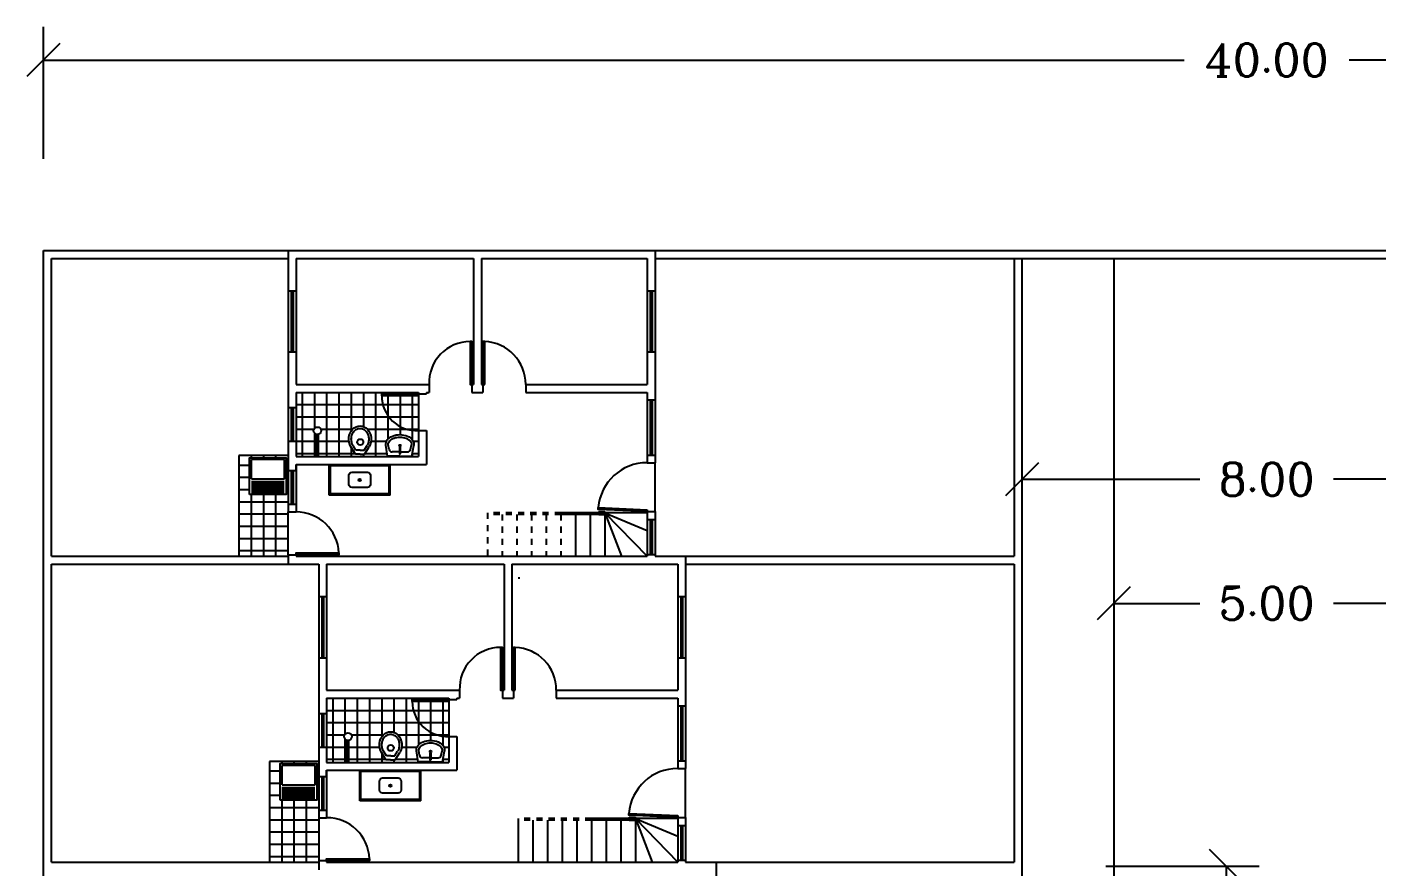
# Model space of a CAD drawing. Extents: x -79 to 141, y 7 to 81.
# Drawn here: x 12.8 to 34.86, y 46.11 to 59.82 of the extents above; entities that cross this region are included whole.
import ezdxf

# ---------------------------------------------------------------- set-up
doc = ezdxf.new("R2010")
doc.units = 0
doc.header["$LTSCALE"] = 10
doc.header["$MEASUREMENT"] = 0
doc.linetypes.add('DASHED2', pattern=[0.375, 0.25, -0.125])
doc.layers.get('0').update_dxf_attribs({"linetype": 'CONTINUOUS'})
doc.layers.get('DEFPOINTS').update_dxf_attribs({"linetype": 'CONTINUOUS'})
for name, color, linetype in [('COTAS', 244, 'CONTINUOUS'), ('EQUIPAMENTOS', 1, 'CONTINUOUS'), ('ESCADA', 5, 'CONTINUOUS'), ('JANELA', 5, 'CONTINUOUS'), ('MADEIRAMENTODETELHADO', 244, 'CONTINUOUS'), ('PAREDE', 7, 'CONTINUOUS'), ('PAREDES', 7, 'CONTINUOUS'), ('PISO', 30, 'CONTINUOUS'), ('PORTA', 1, 'CONTINUOUS'), ('TERRENOEMCORTE', 244, 'CONTINUOUS')]:
    doc.layers.add(name, color=color, linetype=linetype)
doc.styles.get("Standard").update_dxf_attribs({"font": 'ROMANC.SHX'})
doc.dimstyles.get("Standard").update_dxf_attribs({"dimscale": 0.6, "dimtxt": 0.18, "dimasz": 0.18, "dimexe": 0.18, "dimexo": 0.25, "dimgap": 0.09, "dimtad": 0, "dimzin": 0, "dimdsep": 46, "dimtxsty": 'Standard', "dimblk1": 'OBLIQUE', "dimblk2": 'OBLIQUE', "dimsah": 1, "dimcen": 0.09, "dimclrd": 30, "dimclre": 30, "dimadec": 0, "dimazin": 0, "dimtfac": 1, "dimtdec": 4, "dimtofl": 0, "dimtmove": 0, "dimatfit": 3, "dimldrblk": 'OBLIQUE', "dimfxl": 1, "dimtolj": 1, "dimtzin": 0, "dimarcsym": 0})

# ---------------------------------------------------------------- blocks, each defined once
blk = doc.blocks.new('_OBLIQUE')
at = {"color": 0, "linetype": 'ByBlock'}
blk.add_line((-0.5, -0.5), (0.5, 0.5), dxfattribs=at)
blk = doc.blocks.new('*D22')
at = {"color": 30, "linetype": 'ByBlock', "ltscale": 0.05}
for p, q in [((13.073, 57.67), (13.073, 59.824)), ((53.073, 57.67), (53.073, 59.824)), ((13.073, 59.284), (31.723, 59.284)), ((53.073, 59.284), (34.423, 59.284))]:
    blk.add_line(p, q, dxfattribs=at)
at = {"layer": 'DEFPOINTS', "color": 0, "linetype": 'ByBlock', "ltscale": 0.05}
for p in [(53.073, 59.284), (13.073, 56.17), (53.073, 56.17)]:
    blk.add_point(p, dxfattribs=at)
at = {"color": 30, "linetype": 'ByBlock', "ltscale": 0.05, "xscale": 0.54, "yscale": 0.54, "zscale": 0.54, "rotation": 180}
blk.add_blockref('_OBLIQUE', (13.073, 59.284), dxfattribs=at)
at = {"color": 30, "linetype": 'ByBlock', "ltscale": 0.05, "xscale": 0.54, "yscale": 0.54, "zscale": 0.54}
blk.add_blockref('_OBLIQUE', (53.073, 59.284), dxfattribs=at)
at = {"color": 0, "linetype": 'ByBlock', "ltscale": 0.05, "insert": (33.073, 59.284), "char_height": 0.54, "attachment_point": 5}
blk.add_mtext('\\A1;40.00', dxfattribs=at)
blk = doc.blocks.new('*D28')
at = {"color": 30, "linetype": 'ByBlock', "ltscale": 0.05}
for p, q in [((29.073, 54.54), (29.073, 51.89)), ((37.073, 54.54), (37.073, 51.89)), ((29.073, 52.43), (31.98, 52.43)), ((37.073, 52.43), (34.166, 52.43))]:
    blk.add_line(p, q, dxfattribs=at)
at = {"layer": 'DEFPOINTS', "color": 0, "linetype": 'ByBlock', "ltscale": 0.05}
for p in [(29.073, 56.04), (37.073, 56.04), (37.073, 52.43)]:
    blk.add_point(p, dxfattribs=at)
at = {"color": 30, "linetype": 'ByBlock', "ltscale": 0.05, "xscale": 0.54, "yscale": 0.54, "zscale": 0.54, "rotation": 180}
blk.add_blockref('_OBLIQUE', (29.073, 52.43), dxfattribs=at)
at = {"color": 30, "linetype": 'ByBlock', "ltscale": 0.05, "xscale": 0.54, "yscale": 0.54, "zscale": 0.54}
blk.add_blockref('_OBLIQUE', (37.073, 52.43), dxfattribs=at)
at = {"color": 0, "linetype": 'ByBlock', "ltscale": 0.05, "insert": (33.073, 52.43), "char_height": 0.54, "attachment_point": 5}
blk.add_mtext('\\A1;8.00', dxfattribs=at)
blk = doc.blocks.new('*D29')
at = {"color": 30, "linetype": 'ByBlock', "ltscale": 0.05}
for p, q in [((30.573, 54.54), (30.573, 49.86)), ((35.573, 54.54), (35.573, 49.86)), ((30.573, 50.4), (31.98, 50.4)), ((35.573, 50.4), (34.166, 50.4))]:
    blk.add_line(p, q, dxfattribs=at)
at = {"layer": 'DEFPOINTS', "color": 0, "linetype": 'ByBlock', "ltscale": 0.05}
for p in [(30.573, 56.04), (35.573, 56.04), (35.573, 50.4)]:
    blk.add_point(p, dxfattribs=at)
at = {"color": 30, "linetype": 'ByBlock', "ltscale": 0.05, "xscale": 0.54, "yscale": 0.54, "zscale": 0.54, "rotation": 180}
blk.add_blockref('_OBLIQUE', (30.573, 50.4), dxfattribs=at)
at = {"color": 30, "linetype": 'ByBlock', "ltscale": 0.05, "xscale": 0.54, "yscale": 0.54, "zscale": 0.54}
blk.add_blockref('_OBLIQUE', (35.573, 50.4), dxfattribs=at)
at = {"color": 0, "linetype": 'ByBlock', "ltscale": 0.05, "insert": (33.073, 50.4), "char_height": 0.54, "attachment_point": 5}
blk.add_mtext('\\A1;5.00', dxfattribs=at)
blk = doc.blocks.new('*D30')
at = {"color": 30, "linetype": 'ByBlock', "ltscale": 0.05}
for p, q in [((30.443, 46.105), (32.95, 46.105)), ((32.41, 46.105), (32.41, 44.698)), ((32.41, 41.105), (32.41, 42.512)), ((30.443, 41.105), (32.95, 41.105))]:
    blk.add_line(p, q, dxfattribs=at)
at = {"layer": 'DEFPOINTS', "color": 0, "linetype": 'ByBlock', "ltscale": 0.05}
for p in [(28.943, 46.105), (28.943, 41.105), (32.41, 41.105)]:
    blk.add_point(p, dxfattribs=at)
at = {"color": 30, "linetype": 'ByBlock', "ltscale": 0.05, "xscale": 0.54, "yscale": 0.54, "zscale": 0.54}
for p, rotation in [((32.41, 46.105), 90), ((32.41, 41.105), 270)]:
    blk.add_blockref('_OBLIQUE', p, dxfattribs=dict(at, rotation=rotation))
at = {"color": 0, "linetype": 'ByBlock', "ltscale": 0.05, "insert": (32.41, 43.605), "char_height": 0.54, "attachment_point": 5, "rotation": 90}
blk.add_mtext('\\A1;5.00', dxfattribs=at)

msp = doc.modelspace()

# ---------------------------------------------------------------- linework, layer by layer
at = {"color": 1, "ltscale": 0.3}
for p, q in [((17.20316, 52.5701), (17.20316, 52.6701)), ((17.70316, 47.5701), (17.70316, 47.6701))]:
    msp.add_line(p, q, dxfattribs=at)
at = {"color": 30, "ltscale": 0.3}
for p, q in [((22.25245, 51.87938), (21.53245, 51.87938)), ((22.15245, 51.85438), (21.53245, 51.85438)), ((21.77245, 51.85438), (21.77245, 51.1701)), ((22.01245, 51.85438), (22.01245, 51.1701)), ((22.25245, 51.87938), (22.25245, 51.1701)), ((22.94316, 51.87938), (22.25245, 51.87938)), ((22.75245, 46.87938), (22.03245, 46.87938)), ((22.65245, 46.85438), (22.03245, 46.85438)), ((22.27245, 46.85438), (22.27245, 46.1701)), ((22.51245, 46.85438), (22.51245, 46.1701)), ((22.75245, 46.87938), (22.75245, 46.1701)), ((23.44316, 46.87938), (22.75245, 46.87938))]:
    msp.add_line(p, q, dxfattribs=at)
at = {"layer": 'COTAS', "color": 1, "ltscale": 0.3}
msp.add_line((20.8593, 50.81299), (20.83747, 50.81299), dxfattribs=at)
at = {"layer": 'EQUIPAMENTOS', "color": 30, "linetype": 'Continuous', "ltscale": 0.3}
for p, q in [((17.53748, 52.8001), (17.53748, 53.16341)), ((17.56748, 52.8001), (17.56748, 53.16341)), ((18.17279, 52.84058), (18.1001, 52.96092)), ((18.17992, 52.90614), (18.13434, 52.9816)), ((18.31766, 52.90614), (18.36325, 52.9816)), ((18.32479, 52.84058), (18.39749, 52.96092)), ((18.70003, 52.80807), (18.67194, 52.98672)), ((18.72328, 52.91775), (18.71145, 52.99293)), ((19.0751, 52.91607), (19.08946, 52.99067)), ((19.09503, 52.80807), (19.12874, 52.98311)), ((17.06819, 52.8161), (16.26819, 52.8161)), ((17.01326, 52.75119), (16.47449, 52.75119)), ((16.47449, 52.43505), (16.47449, 52.75119)), ((17.01326, 52.43505), (17.01326, 52.75119)), ((18.24879, 52.84058), (18.17279, 52.84058)), ((18.2505, 52.90614), (18.17992, 52.90614)), ((18.24879, 52.84058), (18.32479, 52.84058)), ((18.2505, 52.90614), (18.31766, 52.90614)), ((18.89753, 52.80807), (18.70003, 52.80807)), ((18.89227, 52.87552), (18.77267, 52.87552)), ((18.89753, 52.80807), (19.09503, 52.80807)), ((18.91322, 52.87552), (19.026, 52.87552)), ((17.74442, 52.1701), (17.74442, 52.6701)), ((18.72442, 52.6501), (17.76442, 52.6501)), ((17.76442, 52.1901), (17.76442, 52.6501)), ((18.72442, 52.1901), (18.72442, 52.6501)), ((18.74442, 52.1701), (18.74442, 52.6701)), ((16.4721, 52.39072), (17.01087, 52.39072)), ((16.4721, 52.36072), (17.01087, 52.36072)), ((16.4721, 52.33072), (17.01087, 52.33072)), ((16.4721, 52.30072), (17.01087, 52.30072)), ((16.47449, 52.43505), (17.01326, 52.43505)), ((16.4721, 52.27072), (17.01087, 52.27072)), ((16.4721, 52.24072), (17.01087, 52.24072)), ((16.4721, 52.21072), (17.01087, 52.21072)), ((18.74442, 52.1701), (17.74442, 52.1701)), ((18.72442, 52.1901), (17.76442, 52.1901)), ((22.25245, 51.87938), (22.52444, 51.1701)), ((22.25245, 51.87938), (22.94316, 51.1701)), ((22.25245, 51.87938), (22.94316, 51.59327)), ((18.03748, 47.8001), (18.03748, 48.16341)), ((18.06748, 47.8001), (18.06748, 48.16341)), ((18.67279, 47.84058), (18.6001, 47.96092)), ((18.67992, 47.90614), (18.63434, 47.9816)), ((18.7505, 47.90614), (18.67992, 47.90614)), ((18.7505, 47.90614), (18.81766, 47.90614)), ((18.81766, 47.90614), (18.86325, 47.9816)), ((18.82479, 47.84058), (18.89749, 47.96092)), ((19.20003, 47.80807), (19.17194, 47.98672)), ((19.22328, 47.91775), (19.21145, 47.99293)), ((19.39227, 47.87552), (19.27267, 47.87552)), ((19.41322, 47.87552), (19.526, 47.87552)), ((19.5751, 47.91607), (19.58946, 47.99067)), ((19.59503, 47.80807), (19.62874, 47.98311)), ((17.56819, 47.8161), (16.76819, 47.8161)), ((17.51326, 47.75119), (16.97449, 47.75119)), ((16.97449, 47.43505), (16.97449, 47.75119)), ((17.51326, 47.43505), (17.51326, 47.75119)), ((18.24442, 47.1701), (18.24442, 47.6701)), ((19.22442, 47.6501), (18.26442, 47.6501)), ((18.26442, 47.1901), (18.26442, 47.6501)), ((18.74879, 47.84058), (18.67279, 47.84058)), ((18.74879, 47.84058), (18.82479, 47.84058)), ((19.39753, 47.80807), (19.20003, 47.80807)), ((19.22442, 47.1901), (19.22442, 47.6501)), ((19.24442, 47.1701), (19.24442, 47.6701)), ((19.39753, 47.80807), (19.59503, 47.80807)), ((16.97449, 47.43505), (17.51326, 47.43505)), ((16.9721, 47.39072), (17.51087, 47.39072)), ((16.9721, 47.36072), (17.51087, 47.36072)), ((16.9721, 47.33072), (17.51087, 47.33072)), ((16.9721, 47.30072), (17.51087, 47.30072)), ((16.9721, 47.27072), (17.51087, 47.27072)), ((16.9721, 47.24072), (17.51087, 47.24072)), ((16.9721, 47.21072), (17.51087, 47.21072)), ((19.24442, 47.1701), (18.24442, 47.1701)), ((19.22442, 47.1901), (18.26442, 47.1901)), ((22.75245, 46.87938), (23.02444, 46.1701)), ((22.75245, 46.87938), (23.44316, 46.1701)), ((22.75245, 46.87938), (23.44316, 46.59327))]:
    msp.add_line(p, q, dxfattribs=at)
for points in [[(18.91322, 52.84219), (18.91322, 52.94547), (18.89227, 52.94547), (18.89227, 52.84219)], [(16.44268, 52.18161), (16.44268, 52.78161), (17.04268, 52.78161), (17.04268, 52.18161)], [(19.41322, 47.84219), (19.41322, 47.94547), (19.39227, 47.94547), (19.39227, 47.84219)], [(16.94268, 47.18161), (16.94268, 47.78161), (17.54268, 47.78161), (17.54268, 47.18161)]]:
    msp.add_lwpolyline(points, close=True, dxfattribs=at)
for points in [[(18.37073, 52.29549), (18.1181, 52.29549, -0.41421356), (18.0681, 52.34549), (18.0681, 52.49471, -0.41421356), (18.1181, 52.54471), (18.37073, 52.54471, -0.41421356), (18.42073, 52.49471), (18.42073, 52.34549, -0.41421356)], [(18.87073, 47.29549), (18.6181, 47.29549, -0.41421356), (18.5681, 47.34549), (18.5681, 47.49471, -0.41421356), (18.6181, 47.54471), (18.87073, 47.54471, -0.41421356), (18.92073, 47.49471), (18.92073, 47.34549, -0.41421356)]]:
    msp.add_lwpolyline(points, format="xyb", close=True, dxfattribs=at)
for centre, radius in [((17.55228, 53.22104), 0.06192), ((18.25216, 53.03577), 0.05), ((18.90274, 52.97945), 0.01491), ((18.24455, 52.4183), 0.01926), ((18.05228, 48.22104), 0.06192), ((18.75216, 48.03577), 0.05), ((19.40274, 47.97945), 0.01491), ((18.74455, 47.4183), 0.01926)]:
    msp.add_circle(centre, radius, dxfattribs=at)
for centre, radius, start, end in [((18.77267, 52.92552), 0.05, 188.938415, 270), ((19.026, 52.92552), 0.05, 270, 349.099726), ((22.94316, 51.89952), 0.80058, 90, 175.258652), ((19.27267, 47.92552), 0.05, 188.938415, 270), ((19.526, 47.92552), 0.05, 270, 349.099726), ((23.44316, 46.89952), 0.80058, 90, 175.258652)]:
    msp.add_arc(centre, radius, start, end, dxfattribs=at)
at = {"layer": 'EQUIPAMENTOS', "color": 30, "linetype": 'Continuous', "ltscale": 0.3, "extrusion": (0, 0, -1)}
for centre, major_axis, ratio, start_param, end_param in [((18.24879, 53.08558), (0, 0.215), 0.84883721, -2.18928075, 2.18928075), ((18.90066, 53.00306), (0.23, 0), 0.67391304, 3.03599201, 6.41224252), ((18.74879, 48.08558), (0, 0.215), 0.84883721, -2.18928075, 2.18928075), ((19.40066, 48.00306), (0.23, 0), 0.67391304, 3.03599201, 6.41224252)]:
    msp.add_ellipse(centre, major_axis=major_axis, ratio=ratio, start_param=start_param, end_param=end_param, dxfattribs=at)
at = {"layer": 'EQUIPAMENTOS', "color": 30, "linetype": 'Continuous', "ltscale": 0.3}
for points, knots in [([(18.13434, 52.9816), (18.1251, 52.9969), (18.11723, 53.01527), (18.10729, 53.056), (18.10526, 53.07839), (18.10836, 53.12257), (18.11348, 53.14428), (18.12904, 53.18253), (18.13941, 53.19909), (18.16206, 53.22551), (18.17739, 53.23854), (18.21148, 53.25593), (18.23009, 53.26058), (18.2675, 53.26058), (18.2861, 53.25593), (18.32019, 53.23854), (18.33552, 53.22551), (18.35817, 53.19909), (18.36855, 53.18253), (18.3841, 53.14428), (18.38922, 53.12257), (18.39232, 53.07839), (18.3903, 53.056), (18.38035, 53.01527), (18.37249, 52.9969), (18.36325, 52.9816)], [-2.18928075, -2.18928075, -2.18928075, -2.18928075, -1.82440063, -1.82440063, -1.4595205, -1.4595205, -1.09464038, -1.09464038, -0.72976025, -0.72976025, -0.36488013, -0.36488013, 0, 0, 0.36488013, 0.36488013, 0.72976025, 0.72976025, 1.09464038, 1.09464038, 1.4595205, 1.4595205, 1.82440063, 1.82440063, 2.18928075, 2.18928075, 2.18928075, 2.18928075]), ([(18.71145, 52.99293), (18.70998, 53.00229), (18.71045, 53.01185), (18.71642, 53.03209), (18.72203, 53.04274), (18.73947, 53.06373), (18.75141, 53.07399), (18.77928, 53.09144), (18.79528, 53.09852), (18.83604, 53.11258), (18.86913, 53.11824), (18.93567, 53.11786), (18.96861, 53.11182), (19.00897, 53.09728), (19.02462, 53.09009), (19.05196, 53.07238), (19.06369, 53.06193), (19.08052, 53.04075), (19.08578, 53.03006), (19.09112, 53.00973), (19.09128, 53.00012), (19.08946, 52.99067)], [3.03599201, 3.03599201, 3.03599201, 3.03599201, 3.31734622, 3.31734622, 3.59870043, 3.59870043, 3.88005464, 3.88005464, 4.16140885, 4.16140885, 4.72411727, 4.72411727, 5.28682568, 5.28682568, 5.56817989, 5.56817989, 5.8495341, 5.8495341, 6.13088831, 6.13088831, 6.41224252, 6.41224252, 6.41224252, 6.41224252]), ([(18.63434, 47.9816), (18.6251, 47.9969), (18.61723, 48.01527), (18.60729, 48.056), (18.60526, 48.07839), (18.60836, 48.12257), (18.61348, 48.14428), (18.62904, 48.18253), (18.63941, 48.19909), (18.66206, 48.22551), (18.67739, 48.23854), (18.71148, 48.25593), (18.73009, 48.26058), (18.7675, 48.26058), (18.7861, 48.25593), (18.82019, 48.23854), (18.83552, 48.22551), (18.85817, 48.19909), (18.86855, 48.18253), (18.8841, 48.14428), (18.88922, 48.12257), (18.89232, 48.07839), (18.8903, 48.056), (18.88035, 48.01527), (18.87249, 47.9969), (18.86325, 47.9816)], [-2.18928075, -2.18928075, -2.18928075, -2.18928075, -1.82440063, -1.82440063, -1.4595205, -1.4595205, -1.09464038, -1.09464038, -0.72976025, -0.72976025, -0.36488013, -0.36488013, 0, 0, 0.36488013, 0.36488013, 0.72976025, 0.72976025, 1.09464038, 1.09464038, 1.4595205, 1.4595205, 1.82440063, 1.82440063, 2.18928075, 2.18928075, 2.18928075, 2.18928075]), ([(19.21145, 47.99293), (19.20998, 48.00229), (19.21045, 48.01185), (19.21642, 48.03209), (19.22203, 48.04274), (19.23947, 48.06373), (19.25141, 48.07399), (19.27928, 48.09144), (19.29528, 48.09852), (19.33604, 48.11258), (19.36913, 48.11824), (19.43567, 48.11786), (19.46861, 48.11182), (19.50897, 48.09728), (19.52462, 48.09009), (19.55196, 48.07238), (19.56369, 48.06193), (19.58052, 48.04075), (19.58578, 48.03006), (19.59112, 48.00973), (19.59128, 48.00012), (19.58946, 47.99067)], [3.03599201, 3.03599201, 3.03599201, 3.03599201, 3.31734622, 3.31734622, 3.59870043, 3.59870043, 3.88005464, 3.88005464, 4.16140885, 4.16140885, 4.72411727, 4.72411727, 5.28682568, 5.28682568, 5.56817989, 5.56817989, 5.8495341, 5.8495341, 6.13088831, 6.13088831, 6.41224252, 6.41224252, 6.41224252, 6.41224252])]:
    msp.add_open_spline(points, degree=3, knots=knots, dxfattribs=at)
at = {"layer": 'ESCADA', "color": 30, "linetype": 'DASHED2', "ltscale": 0.02}
for p, q in [((21.53245, 51.87938), (20.33245, 51.87938)), ((20.33245, 51.87938), (20.33245, 51.1701)), ((21.53245, 51.85438), (20.33245, 51.85438)), ((20.57245, 51.85438), (20.57245, 51.1701)), ((20.81245, 51.85438), (20.81245, 51.1701)), ((21.05245, 51.85438), (21.05245, 51.1701)), ((21.29245, 51.85438), (21.29245, 51.1701)), ((21.53245, 51.85438), (21.53245, 51.1701)), ((22.03245, 46.87938), (20.83245, 46.87938)), ((22.03245, 46.85438), (20.83245, 46.85438))]:
    msp.add_line(p, q, dxfattribs=at)
at = {"layer": 'ESCADA', "color": 30, "linetype": 'Continuous', "ltscale": 0.02}
for p, q in [((20.83245, 46.87938), (20.83245, 46.1701)), ((21.07245, 46.85438), (21.07245, 46.1701)), ((21.31245, 46.85438), (21.31245, 46.1701)), ((21.55245, 46.85438), (21.55245, 46.1701)), ((21.79245, 46.85438), (21.79245, 46.1701)), ((22.03245, 46.85438), (22.03245, 46.1701))]:
    msp.add_line(p, q, dxfattribs=at)
at = {"layer": 'JANELA', "color": 30, "linetype": 'Continuous', "ltscale": 0.3}
for p, q in [((17.07316, 55.5101), (17.07316, 54.5101)), ((17.12316, 55.5101), (17.12316, 54.5101)), ((17.15316, 55.5101), (17.15316, 54.5101)), ((17.20316, 55.5101), (17.20316, 54.5101)), ((22.94316, 55.5101), (22.94316, 54.5101)), ((22.99316, 55.5101), (22.99316, 54.5101)), ((23.02316, 55.5101), (23.02316, 54.5101)), ((23.07316, 55.5101), (23.07316, 54.5101)), ((22.94451, 53.7251), (22.94316, 52.8251)), ((22.99451, 53.72503), (22.99316, 52.82503)), ((23.02316, 53.7251), (23.02316, 52.8251)), ((23.07316, 53.7251), (23.07316, 52.8251)), ((17.07316, 53.6001), (17.07316, 53.0501)), ((17.12316, 53.6001), (17.12316, 53.0501)), ((17.15316, 53.6001), (17.15316, 53.0501)), ((17.20316, 53.6001), (17.20316, 53.0501)), ((17.07316, 52.5701), (17.07316, 52.0201)), ((17.12316, 52.5701), (17.12316, 52.0201)), ((17.15316, 52.5701), (17.15316, 52.0201)), ((17.20316, 52.5701), (17.20316, 52.0201)), ((17.57316, 50.5101), (17.57316, 49.5101)), ((17.62316, 50.5101), (17.62316, 49.5101)), ((17.65316, 50.5101), (17.65316, 49.5101)), ((17.70316, 50.5101), (17.70316, 49.5101)), ((23.44316, 50.5101), (23.44316, 49.5101)), ((23.49316, 50.5101), (23.49316, 49.5101)), ((23.52316, 50.5101), (23.52316, 49.5101)), ((23.57316, 50.5101), (23.57316, 49.5101)), ((17.57316, 48.6001), (17.57316, 48.0501)), ((17.62316, 48.6001), (17.62316, 48.0501)), ((17.65316, 48.6001), (17.65316, 48.0501)), ((17.70316, 48.6001), (17.70316, 48.0501)), ((23.44451, 48.7251), (23.44316, 47.8251)), ((23.49451, 48.72503), (23.49316, 47.82503)), ((23.52316, 48.7251), (23.52316, 47.8251)), ((23.57316, 48.7251), (23.57316, 47.8251)), ((17.57316, 47.5701), (17.57316, 47.0201)), ((17.62316, 47.5701), (17.62316, 47.0201)), ((17.65316, 47.5701), (17.65316, 47.0201)), ((17.70316, 47.5701), (17.70316, 47.0201))]:
    msp.add_line(p, q, dxfattribs=at)
at = {"layer": 'JANELA', "color": 1, "linetype": 'Continuous', "ltscale": 0.3}
for p, q in [((22.94316, 51.7701), (22.94316, 51.2001)), ((22.99316, 51.7701), (22.99316, 51.2001)), ((23.02316, 51.7701), (23.02316, 51.2001)), ((23.07316, 51.7701), (23.07316, 51.2001)), ((23.44316, 46.7701), (23.44316, 46.2001)), ((23.49316, 46.7701), (23.49316, 46.2001)), ((23.52316, 46.7701), (23.52316, 46.2001)), ((23.57316, 46.7701), (23.57316, 46.2001))]:
    msp.add_line(p, q, dxfattribs=at)
at = {"layer": 'MADEIRAMENTODETELHADO', "color": 30, "linetype": 'Continuous', "ltscale": 0.3}
for p, q in [((22.15245, 51.90438), (22.25245, 51.90438)), ((22.15245, 51.90438), (22.15245, 51.87938)), ((22.15245, 51.85438), (22.25245, 51.85438)), ((22.25245, 51.87938), (22.25245, 51.90438)), ((22.65245, 46.90438), (22.75245, 46.90438)), ((22.65245, 46.90438), (22.65245, 46.87938)), ((22.65245, 46.85438), (22.75245, 46.85438)), ((22.75245, 46.87938), (22.75245, 46.90438))]:
    msp.add_line(p, q, dxfattribs=at)
at = {"layer": 'MADEIRAMENTODETELHADO', "color": 30, "linetype": 'DASHED2', "ltscale": 0.05}
for p, q in [((22.15245, 51.87938), (22.15245, 51.85438)), ((22.65245, 46.87938), (22.65245, 46.85438))]:
    msp.add_line(p, q, dxfattribs=at)
at = {"layer": 'PAREDE', "color": 5, "linetype": 'Continuous', "ltscale": 0.3}
for p, q in [((17.19819, 51.2111), (17.19819, 51.1861)), ((17.69819, 46.2111), (17.69819, 46.1861))]:
    msp.add_line(p, q, dxfattribs=at)
at = {"layer": 'PAREDES', "color": 1, "linetype": 'Continuous', "ltscale": 0.3}
for p, q in [((17.07316, 56.1701), (17.07316, 55.5101)), ((17.07316, 56.1701), (23.07316, 56.1701)), ((17.20316, 56.0401), (20.10316, 56.0401)), ((17.20316, 56.0401), (17.20316, 55.5101)), ((20.10316, 56.0401), (20.10316, 53.9801)), ((20.23316, 56.0401), (20.23316, 53.9801)), ((20.23316, 56.0401), (22.94316, 56.0401)), ((22.94316, 56.0401), (22.94316, 55.5101)), ((23.07316, 56.1701), (23.07316, 55.5101)), ((17.07316, 55.5101), (17.20316, 55.5101)), ((22.94316, 55.5101), (23.07316, 55.5101)), ((17.07316, 54.5101), (17.20316, 54.5101)), ((17.07316, 54.5101), (17.07316, 53.6001)), ((17.20316, 54.5101), (17.20316, 53.9801)), ((22.94316, 54.5101), (23.07316, 54.5101)), ((22.94316, 54.5101), (22.94316, 53.9801)), ((23.07316, 54.5101), (23.07316, 53.7251)), ((17.20316, 53.9801), (19.37816, 53.9801)), ((17.20316, 53.8501), (19.20316, 53.8501)), ((17.20316, 53.8501), (17.20316, 53.6001)), ((19.20316, 53.8501), (19.20316, 53.8251)), ((19.20316, 53.8251), (19.33316, 53.8251)), ((19.33316, 53.8501), (19.33316, 53.8251)), ((19.33316, 53.8501), (19.37816, 53.8501)), ((19.37816, 53.9801), (19.37816, 53.8501)), ((20.07816, 53.9801), (20.10316, 53.9801)), ((20.07816, 53.9801), (20.07816, 53.8501)), ((20.07816, 53.8501), (20.25816, 53.8501)), ((20.23316, 53.9801), (20.25816, 53.9801)), ((20.25816, 53.9801), (20.25816, 53.8501)), ((20.95816, 53.9801), (20.95816, 53.8501)), ((20.95816, 53.9801), (22.94316, 53.9801)), ((20.95816, 53.8501), (22.94316, 53.8501)), ((22.94316, 53.8501), (22.94316, 53.7251)), ((22.94451, 53.7251), (23.07316, 53.7251)), ((17.07316, 53.6001), (17.20316, 53.6001)), ((19.20316, 53.2251), (19.20316, 52.8001)), ((19.20316, 53.2251), (19.33316, 53.2251)), ((19.33316, 53.2251), (19.33316, 52.6701)), ((17.07316, 53.0501), (17.20316, 53.0501)), ((17.07316, 53.0501), (17.07316, 52.5701)), ((17.20316, 53.0501), (17.20316, 52.8001)), ((17.20316, 52.8001), (19.20316, 52.8001)), ((22.94316, 52.8251), (23.07316, 52.8251)), ((22.94316, 52.8251), (22.94316, 52.7001)), ((23.07316, 52.8251), (23.07316, 52.7001)), ((17.07316, 52.5701), (17.20316, 52.5701)), ((17.20316, 52.6701), (19.33316, 52.6701)), ((17.20316, 52.6701), (17.20316, 52.5701)), ((22.94316, 52.7001), (23.07316, 52.7001)), ((17.07316, 52.0201), (17.20316, 52.0201)), ((17.07316, 52.0201), (17.07316, 51.8951)), ((17.07316, 51.8951), (17.20316, 51.8951)), ((17.20316, 52.0201), (17.20316, 51.8951)), ((22.94316, 51.9001), (23.07316, 51.9001)), ((22.94316, 51.9001), (22.94316, 51.7701)), ((23.07316, 51.9001), (23.07316, 51.7701)), ((22.94316, 51.7701), (23.07316, 51.7701)), ((17.07316, 51.1951), (17.20316, 51.1951)), ((17.07316, 51.1951), (17.07316, 51.0401)), ((17.20316, 51.1951), (17.20316, 51.1701)), ((22.94316, 51.2501), (22.94316, 51.1701)), ((22.94316, 51.2001), (23.07316, 51.2001)), ((23.07316, 51.2501), (23.07316, 51.1701)), ((17.07316, 51.0401), (17.57316, 51.0401)), ((17.20316, 51.1701), (22.94316, 51.1701)), ((17.57316, 51.0401), (17.57316, 50.5101)), ((17.70316, 51.0401), (17.70316, 50.5101)), ((17.70316, 51.0401), (20.60316, 51.0401)), ((20.60316, 51.0401), (20.60316, 48.9801)), ((20.73316, 51.0401), (20.73316, 48.9801)), ((20.73316, 51.0401), (23.44316, 51.0401)), ((20.73316, 51.0401), (23.07316, 51.0401)), ((23.07316, 51.1701), (23.57316, 51.1701)), ((23.44316, 51.0401), (23.44316, 50.5101)), ((23.57316, 51.1701), (23.57316, 50.5101)), ((17.57316, 50.5101), (17.70316, 50.5101)), ((23.44316, 50.5101), (23.57316, 50.5101)), ((17.57316, 49.5101), (17.70316, 49.5101)), ((17.57316, 49.5101), (17.57316, 48.6001)), ((17.70316, 49.5101), (17.70316, 48.9801)), ((23.44316, 49.5101), (23.57316, 49.5101)), ((23.44316, 49.5101), (23.44316, 48.9801)), ((23.57316, 49.5101), (23.57316, 48.7251)), ((17.70316, 48.9801), (19.87816, 48.9801)), ((19.87816, 48.9801), (19.87816, 48.8501)), ((20.57816, 48.9801), (20.60316, 48.9801)), ((20.57816, 48.9801), (20.57816, 48.8501)), ((20.73316, 48.9801), (20.75816, 48.9801)), ((20.75816, 48.9801), (20.75816, 48.8501)), ((21.45816, 48.9801), (21.45816, 48.8501)), ((21.45816, 48.9801), (23.44316, 48.9801)), ((17.70316, 48.8501), (19.70316, 48.8501)), ((17.70316, 48.8501), (17.70316, 48.6001)), ((19.70316, 48.8501), (19.70316, 48.8251)), ((19.70316, 48.8251), (19.83316, 48.8251)), ((19.83316, 48.8501), (19.83316, 48.8251)), ((19.83316, 48.8501), (19.87816, 48.8501)), ((20.57816, 48.8501), (20.75816, 48.8501)), ((21.45816, 48.8501), (23.44316, 48.8501)), ((23.44316, 48.8501), (23.44316, 48.7251)), ((17.57316, 48.6001), (17.70316, 48.6001)), ((23.44451, 48.7251), (23.57316, 48.7251)), ((19.70316, 48.2251), (19.70316, 47.8001)), ((19.70316, 48.2251), (19.83316, 48.2251)), ((19.83316, 48.2251), (19.83316, 47.6701)), ((17.57316, 48.0501), (17.70316, 48.0501)), ((17.57316, 48.0501), (17.57316, 47.5701)), ((17.70316, 48.0501), (17.70316, 47.8001)), ((17.70316, 47.8001), (19.70316, 47.8001)), ((17.70316, 47.6701), (19.83316, 47.6701)), ((17.70316, 47.6701), (17.70316, 47.5701)), ((23.44316, 47.8251), (23.57316, 47.8251)), ((23.44316, 47.8251), (23.44316, 47.7001)), ((23.44316, 47.7001), (23.57316, 47.7001)), ((23.57316, 47.8251), (23.57316, 47.7001)), ((17.57316, 47.5701), (17.70316, 47.5701)), ((17.57316, 47.0201), (17.70316, 47.0201)), ((17.57316, 47.0201), (17.57316, 46.8951)), ((17.70316, 47.0201), (17.70316, 46.8951)), ((17.57316, 46.8951), (17.70316, 46.8951)), ((23.44316, 46.9001), (23.57316, 46.9001)), ((23.44316, 46.9001), (23.44316, 46.7701)), ((23.44316, 46.7701), (23.57316, 46.7701)), ((23.57316, 46.9001), (23.57316, 46.7701)), ((17.57316, 46.1951), (17.70316, 46.1951)), ((17.57316, 46.1951), (17.57316, 46.0401)), ((17.70316, 46.1951), (17.70316, 46.1701)), ((17.70316, 46.1701), (23.44316, 46.1701)), ((18.07316, 46.1701), (23.44316, 46.1701)), ((23.44316, 46.2501), (23.44316, 46.1701)), ((23.44316, 46.2001), (23.57316, 46.2001)), ((23.57316, 46.2501), (23.57316, 46.1701)), ((23.57316, 46.1701), (24.07316, 46.1701)), ((24.07316, 46.1701), (24.07316, 45.5101))]:
    msp.add_line(p, q, dxfattribs=at)
at = {"layer": 'PISO', "color": 244, "linetype": 'Continuous', "ltscale": 0.05}
for p, q in [((13.07316, 16.3001), (13.07316, 56.1701)), ((13.07316, 56.1701), (53.07316, 56.1701)), ((13.20316, 56.0401), (17.07316, 56.0401)), ((13.20316, 51.1701), (13.20316, 56.0401)), ((23.07316, 56.0401), (43.07316, 56.0401)), ((28.94316, 56.0401), (28.94316, 51.1701)), ((29.07316, 56.0401), (29.07316, 21.0401)), ((13.20316, 51.1701), (17.07316, 51.1701)), ((13.20316, 51.0401), (17.57316, 51.0401)), ((13.20316, 46.1701), (13.20316, 51.0401)), ((17.70316, 51.0401), (20.60316, 51.0401)), ((20.73316, 51.0401), (23.44316, 51.0401)), ((23.07316, 51.1701), (28.94316, 51.1701)), ((23.57316, 51.0401), (28.94316, 51.0401)), ((28.94316, 51.0401), (28.94316, 46.1701)), ((13.20316, 46.1701), (17.57316, 46.1701)), ((24.07316, 46.1701), (28.94316, 46.1701))]:
    msp.add_line(p, q, dxfattribs=at)
at = {"layer": 'PISO', "color": 30, "linetype": 'Continuous', "ltscale": 0.05}
for p, q in [((30.57316, 56.0401), (30.57316, 19.6701)), ((23.07316, 51.9001), (23.07316, 52.7001)), ((17.07316, 51.1951), (17.07316, 51.8951)), ((23.57316, 46.9001), (23.57316, 47.7001))]:
    msp.add_line(p, q, dxfattribs=at)
at = {"layer": 'PISO', "color": 30, "linetype": 'Continuous', "ltscale": 0.3}
for p, q in [((17.30316, 53.8501), (17.30316, 52.8001)), ((17.50316, 53.8501), (17.50316, 53.25874)), ((17.70316, 53.8501), (17.70316, 52.8001)), ((17.90316, 53.8501), (17.90316, 52.8001)), ((18.10316, 53.8501), (18.10316, 53.21515)), ((18.30316, 53.8501), (18.30316, 53.29081)), ((18.50316, 53.8501), (18.50316, 52.8001)), ((17.20316, 53.6501), (19.20316, 53.6501)), ((18.70316, 53.7951), (18.70316, 53.0825)), ((18.90316, 53.7951), (18.90316, 53.15805)), ((19.10316, 53.7951), (19.10316, 53.07655)), ((19.20316, 53.7951), (19.20316, 53.2251)), ((17.20316, 53.4501), (19.20316, 53.4501)), ((17.20316, 53.2501), (17.4976, 53.2501)), ((17.50316, 53.18333), (17.50316, 52.8001)), ((17.60695, 53.2501), (18.13131, 53.2501)), ((18.36628, 53.2501), (19.20316, 53.2501)), ((17.20316, 53.0501), (17.53748, 53.0501)), ((17.56748, 53.0501), (18.06879, 53.0501)), ((18.10316, 52.95585), (18.10316, 52.8001)), ((18.42879, 53.0501), (18.68151, 53.0501)), ((19.11981, 53.0501), (19.20316, 53.0501)), ((16.26819, 52.8161), (16.26819, 51.1701)), ((16.46819, 52.8161), (16.46819, 52.78161)), ((16.66819, 52.8161), (16.66819, 52.78161)), ((16.86819, 52.8161), (16.86819, 52.78161)), ((17.20316, 52.8501), (17.53748, 52.8501)), ((17.56748, 52.8501), (18.16704, 52.8501)), ((18.30316, 52.8501), (18.30316, 52.8001)), ((18.33055, 52.8501), (18.69342, 52.8501)), ((18.70316, 52.80807), (18.70316, 52.8001)), ((18.90316, 52.80807), (18.90316, 52.8001)), ((19.10313, 52.8501), (19.20316, 52.8501)), ((19.10316, 52.85026), (19.10316, 52.8001)), ((16.44268, 52.6561), (16.26819, 52.6561)), ((16.44268, 52.4561), (16.26819, 52.4561)), ((17.06819, 52.4561), (17.04268, 52.4561)), ((16.44268, 52.2561), (16.26819, 52.2561)), ((16.46819, 52.18161), (16.46819, 51.1701)), ((16.66819, 52.18161), (16.66819, 51.1701)), ((16.86819, 52.18161), (16.86819, 51.1701)), ((17.06819, 52.2561), (17.04268, 52.2561)), ((17.06819, 52.0561), (16.26819, 52.0561)), ((17.06819, 51.8561), (16.26819, 51.8561)), ((17.06819, 51.6561), (16.26819, 51.6561)), ((17.06819, 51.4561), (16.26819, 51.4561)), ((17.06819, 51.2561), (16.26819, 51.2561)), ((17.80316, 48.8501), (17.80316, 47.8001)), ((18.00316, 48.8501), (18.00316, 48.25874)), ((18.20316, 48.8501), (18.20316, 47.8001)), ((18.40316, 48.8501), (18.40316, 47.8001)), ((18.60316, 48.8501), (18.60316, 48.21515)), ((18.80316, 48.8501), (18.80316, 48.29081)), ((19.00316, 48.8501), (19.00316, 47.8001)), ((19.20316, 48.7951), (19.20316, 48.0825)), ((19.40316, 48.7951), (19.40316, 48.15805)), ((19.60316, 48.7951), (19.60316, 48.07655)), ((19.70316, 48.7951), (19.70316, 48.2251)), ((17.70316, 48.6501), (19.70316, 48.6501)), ((17.70316, 48.4501), (19.70316, 48.4501)), ((17.70316, 48.2501), (17.9976, 48.2501)), ((18.00316, 48.18333), (18.00316, 47.8001)), ((18.10695, 48.2501), (18.63131, 48.2501)), ((18.86628, 48.2501), (19.70316, 48.2501)), ((17.70316, 48.0501), (18.03748, 48.0501)), ((18.06748, 48.0501), (18.56879, 48.0501)), ((18.60316, 47.95585), (18.60316, 47.8001)), ((18.92879, 48.0501), (19.18151, 48.0501)), ((19.61981, 48.0501), (19.70316, 48.0501)), ((16.76819, 47.8161), (16.76819, 46.1701)), ((16.94268, 47.6561), (16.76819, 47.6561)), ((16.96819, 47.8161), (16.96819, 47.78161)), ((17.16819, 47.8161), (17.16819, 47.78161)), ((17.36819, 47.8161), (17.36819, 47.78161)), ((17.70316, 47.8501), (18.03748, 47.8501)), ((18.06748, 47.8501), (18.66704, 47.8501)), ((18.80316, 47.8501), (18.80316, 47.8001)), ((18.83055, 47.8501), (19.19342, 47.8501)), ((19.20316, 47.80807), (19.20316, 47.8001)), ((19.40316, 47.80807), (19.40316, 47.8001)), ((19.60313, 47.8501), (19.70316, 47.8501)), ((19.60316, 47.85026), (19.60316, 47.8001)), ((16.94268, 47.4561), (16.76819, 47.4561)), ((17.56819, 47.4561), (17.54268, 47.4561)), ((16.94268, 47.2561), (16.76819, 47.2561)), ((17.56819, 47.2561), (17.54268, 47.2561)), ((17.56819, 47.0561), (16.76819, 47.0561)), ((16.96819, 47.18161), (16.96819, 46.1701)), ((17.16819, 47.18161), (17.16819, 46.1701)), ((17.36819, 47.18161), (17.36819, 46.1701)), ((17.56819, 46.8561), (16.76819, 46.8561)), ((17.56819, 46.6561), (16.76819, 46.6561)), ((17.56819, 46.4561), (16.76819, 46.4561)), ((17.56819, 46.2561), (16.76819, 46.2561))]:
    msp.add_line(p, q, dxfattribs=at)
at = {"layer": 'PISO', "color": 40, "linetype": 'Continuous', "ltscale": 0.3}
for p, q in [((18.70316, 53.8501), (18.70316, 53.8251)), ((18.90316, 53.8501), (18.90316, 53.8251)), ((19.10316, 53.8501), (19.10316, 53.8251)), ((17.06819, 52.6561), (17.04268, 52.6561)), ((19.20316, 48.8501), (19.20316, 48.8251)), ((19.40316, 48.8501), (19.40316, 48.8251)), ((19.60316, 48.8501), (19.60316, 48.8251)), ((17.56819, 47.6561), (17.54268, 47.6561))]:
    msp.add_line(p, q, dxfattribs=at)
at = {"layer": 'PORTA', "color": 30, "linetype": 'Continuous', "ltscale": 0.3}
for points in [[(20.07816, 53.9801), (20.07816, 54.6801), (20.04816, 54.6801), (20.04816, 53.9801)], [(20.28816, 53.9801), (20.28816, 54.6801), (20.25816, 54.6801), (20.25816, 53.9801)], [(19.20316, 53.8251), (19.20316, 53.7951), (18.60316, 53.7951), (18.60316, 53.8251)], [(22.94452, 51.93007), (22.94316, 51.9001), (22.14398, 51.93642), (22.14535, 51.96639)], [(17.20316, 51.1951), (17.20316, 51.2251), (17.90316, 51.2251), (17.90316, 51.1951)], [(20.57816, 48.9801), (20.57816, 49.6801), (20.54816, 49.6801), (20.54816, 48.9801)], [(20.78816, 48.9801), (20.78816, 49.6801), (20.75816, 49.6801), (20.75816, 48.9801)], [(19.70316, 48.8251), (19.70316, 48.7951), (19.10316, 48.7951), (19.10316, 48.8251)], [(23.44452, 46.93007), (23.44316, 46.9001), (22.64398, 46.93642), (22.64535, 46.96639)], [(17.70316, 46.1951), (17.70316, 46.2251), (18.40316, 46.2251), (18.40316, 46.1951)]]:
    msp.add_lwpolyline(points, close=True, dxfattribs=at)
for centre, radius, start, end in [((20.04816, 54.00946), 0.67064, 90, 182.508903), ((20.25749, 53.9801), 0.70067, 360, 87.491097), ((19.17391, 53.7951), 0.57075, 180, 272.937601), ((17.20316, 51.19443), 0.70067, 2.508903, 90), ((20.54816, 49.00946), 0.67064, 90, 182.508903), ((20.75749, 48.9801), 0.70067, 360, 87.491097), ((19.67391, 48.7951), 0.57075, 180, 272.937601), ((17.70316, 46.19443), 0.70067, 2.508903, 90)]:
    msp.add_arc(centre, radius, start, end, dxfattribs=at)
at = {"layer": 'TERRENOEMCORTE', "color": 30, "linetype": 'Continuous', "ltscale": 0.05}
msp.add_line((17.57316, 46.8951), (17.57316, 46.1951), dxfattribs=at)

# ---------------------------------------------------------------- dimensions: what is measured, and where the dimension line sits
at = {"layer": 'PISO', "color": 244, "linetype": 'Continuous', "ltscale": 0.05}
dim = msp.add_linear_dim(base=(53.07316, 59.28388), p1=(13.07316, 56.1701), p2=(53.07316, 56.1701), dimstyle='Standard', override={"dimscale": 3, "dimexo": 0.5}, dxfattribs=at)
dim.commit()
dim.dimension.update_dxf_attribs({"geometry": '*D22', "text_midpoint": (33.07316, 59.28388)})
at = {"layer": 'TERRENOEMCORTE', "color": 244, "linetype": 'Continuous', "ltscale": 0.05}
for base, p1, p2, picture, middle in [((37.07316, 52.42994), (29.07316, 56.0401), (37.07316, 56.0401), '*D28', (33.07316, 52.42994)), ((35.57316, 50.39999), (30.57316, 56.0401), (35.57316, 56.0401), '*D29', (33.07316, 50.39999))]:
    dim = msp.add_linear_dim(base=base, p1=p1, p2=p2, dimstyle='Standard', override={"dimscale": 3, "dimexo": 0.5}, dxfattribs=at)
    dim.commit()
    dim.dimension.update_dxf_attribs({"geometry": picture, "text_midpoint": middle})
dim = msp.add_linear_dim(base=(32.40972, 41.1051), p1=(28.94316, 46.1051), p2=(28.94316, 41.1051), angle=90, dimstyle='Standard', override={"dimscale": 3, "dimexo": 0.5}, dxfattribs=at)
dim.commit()
dim.dimension.update_dxf_attribs({"geometry": '*D30', "text_midpoint": (32.40972, 43.6051)})

doc.saveas('drawing.dxf')
